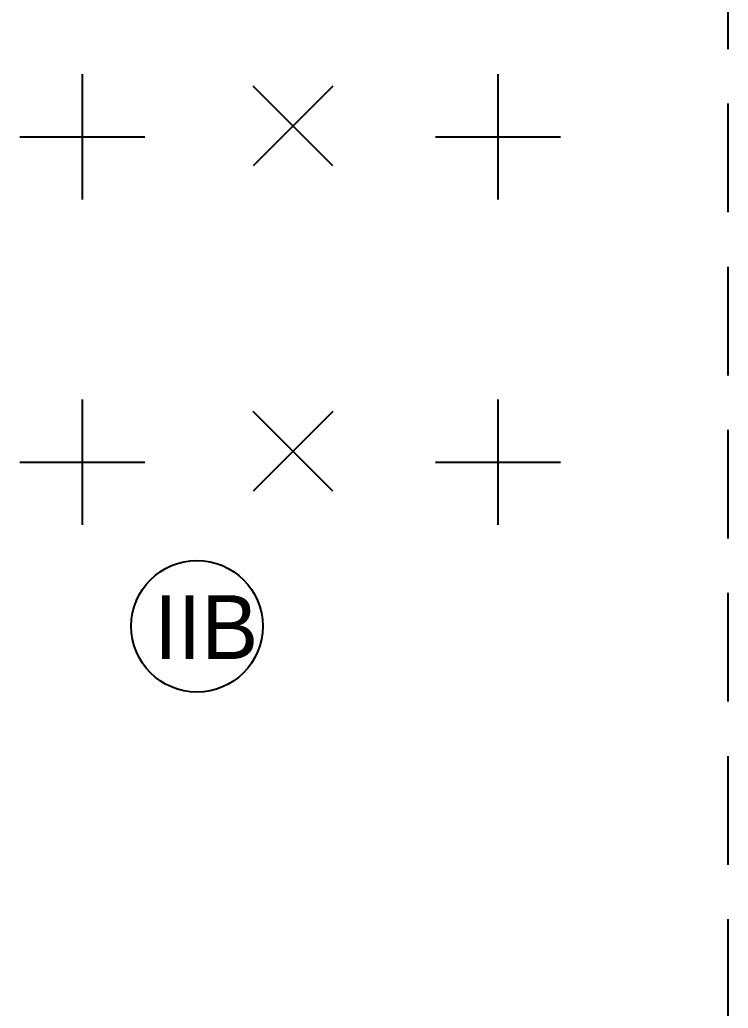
# Model space of a CAD drawing. Header units: inches. Extents: x 444671 to 463716, y 1783086 to 1794968.
# Drawn here: x 457223.6 to 457272.5, y 1787174.7 to 1787242.9 of the extents above; entities that cross this region are included whole.
import ezdxf

# ---------------------------------------------------------------- set-up
doc = ezdxf.new("R2010")
doc.units = ezdxf.units.IN
doc.header["$MEASUREMENT"] = 0
doc.linetypes.add('HIDDEN', pattern=[0.375, 0.25, -0.125])
for name, color, linetype in [('Dchat', 33, 'Continuous'), ('Dong', 252, 'HIDDEN'), ('Thachhoc', 125, 'Continuous')]:
    doc.layers.add(name, color=color, linetype=linetype)
doc.styles.add('VnAvt', font='')
doc.styles.get('VnAvt').set_extended_font_data('.VnAvant')

msp = doc.modelspace()

# ---------------------------------------------------------------- linework, layer by layer
at = {"layer": 'Dchat', "color": 3}
msp.add_circle((457235.8287, 1787201.0554), 4.5375, dxfattribs=at)
at = {"layer": 'Dong', "ltscale": 30}
msp.add_line((457272.4938, 1787038.3548), (457272.4938, 1787378.6628), dxfattribs=at)
at = {"layer": 'Thachhoc'}
for points in [[(457227.9172, 1787230.491), (457227.9172, 1787239.131)], [(457256.6081, 1787230.491), (457256.6081, 1787239.131)], [(457245.1966, 1787232.8088), (457239.6981, 1787238.3073)], [(457245.1966, 1787238.3073), (457239.6981, 1787232.8088)], [(457223.5972, 1787234.811), (457232.2372, 1787234.811)], [(457252.2881, 1787234.811), (457260.9281, 1787234.811)], [(457227.9172, 1787208.0606), (457227.9172, 1787216.7006)], [(457256.6081, 1787208.0606), (457256.6081, 1787216.7006)], [(457245.1966, 1787210.3784), (457239.6981, 1787215.8769)], [(457245.1966, 1787215.8769), (457239.6981, 1787210.3784)], [(457223.5972, 1787212.3806), (457232.2372, 1787212.3806)], [(457252.2881, 1787212.3806), (457260.9281, 1787212.3806)]]:
    msp.add_lwpolyline(points, dxfattribs=at)

# ---------------------------------------------------------------- texts
at = {"layer": 'Dchat', "color": 3, "style": 'VnAvt'}
msp.add_text('IIB', height=4.4, dxfattribs=at).set_placement((457232.8617, 1787198.7983))

doc.saveas('drawing.dxf')
